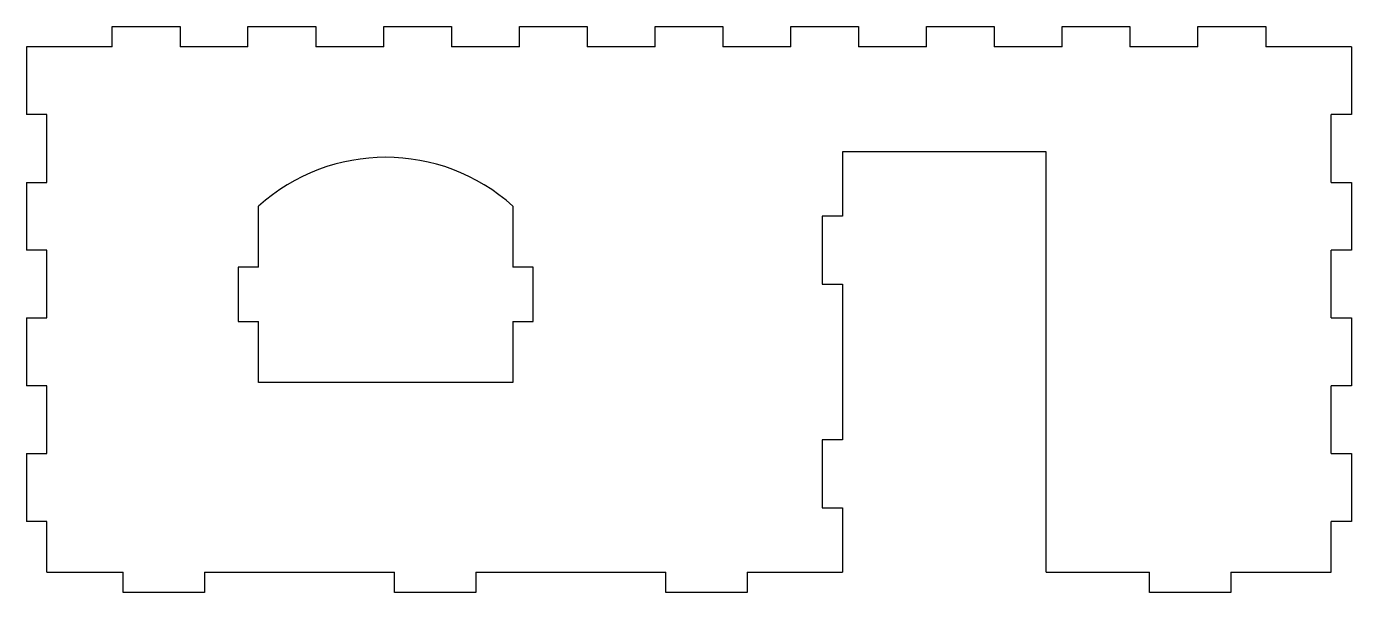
# Model space of a CAD drawing. Header units: millimetres. Extents: x 1656 to 1851, y 1956 to 2039.
import ezdxf

# ---------------------------------------------------------------- set-up
doc = ezdxf.new("R2010")
doc.units = ezdxf.units.MM

msp = doc.modelspace()

# ---------------------------------------------------------------- linework, layer by layer
at = {"color": 0}
for p, q in [((1668.15, 2039.4, -160.62), (1678.15, 2039.4, -160.62)), ((1668.15, 2036.4, -160.62), (1668.15, 2039.4, -160.62)), ((1678.15, 2039.4, -160.62), (1678.15, 2036.4, -160.62)), ((1688.15, 2039.4, -160.62), (1698.15, 2039.4, -160.62)), ((1688.15, 2036.4, -160.62), (1688.15, 2039.4, -160.62)), ((1698.15, 2039.4, -160.62), (1698.15, 2036.4, -160.62)), ((1708.15, 2039.4, -160.62), (1718.15, 2039.4, -160.62)), ((1708.15, 2036.4, -160.62), (1708.15, 2039.4, -160.62)), ((1718.15, 2039.4, -160.62), (1718.15, 2036.4, -160.62)), ((1728.15, 2039.4, -160.62), (1738.15, 2039.4, -160.62)), ((1728.15, 2036.4, -160.62), (1728.15, 2039.4, -160.62)), ((1738.15, 2039.4, -160.62), (1738.15, 2036.4, -160.62)), ((1748.15, 2039.4, -160.62), (1758.15, 2039.4, -160.62)), ((1748.15, 2036.4, -160.62), (1748.15, 2039.4, -160.62)), ((1758.15, 2039.4, -160.62), (1758.15, 2036.4, -160.62)), ((1768.15, 2039.4, -160.62), (1778.15, 2039.4, -160.62)), ((1768.15, 2036.4, -160.62), (1768.15, 2039.4, -160.62)), ((1778.15, 2039.4, -160.62), (1778.15, 2036.4, -160.62)), ((1788.15, 2039.4, -160.62), (1798.15, 2039.4, -160.62)), ((1788.15, 2036.4, -160.62), (1788.15, 2039.4, -160.62)), ((1798.15, 2039.4, -160.62), (1798.15, 2036.4, -160.62)), ((1808.15, 2039.4, -160.62), (1818.15, 2039.4, -160.62)), ((1808.15, 2036.4, -160.62), (1808.15, 2039.4, -160.62)), ((1818.15, 2039.4, -160.62), (1818.15, 2036.4, -160.62)), ((1828.15, 2039.4, -160.62), (1838.15, 2039.4, -160.62)), ((1828.15, 2036.4, -160.62), (1828.15, 2039.4, -160.62)), ((1838.15, 2039.4, -160.62), (1838.15, 2036.4, -160.62)), ((1668.15, 2036.4, -160.62), (1655.5, 2036.4, -160.62)), ((1655.5, 2036.4, -160.62), (1655.5, 2026.4, -160.62)), ((1688.15, 2036.4, -160.62), (1678.15, 2036.4, -160.62)), ((1708.15, 2036.4, -160.62), (1698.15, 2036.4, -160.62)), ((1728.15, 2036.4, -160.62), (1718.15, 2036.4, -160.62)), ((1748.15, 2036.4, -160.62), (1738.15, 2036.4, -160.62)), ((1768.15, 2036.4, -160.62), (1758.15, 2036.4, -160.62)), ((1788.15, 2036.4, -160.62), (1778.15, 2036.4, -160.62)), ((1808.15, 2036.4, -160.62), (1798.15, 2036.4, -160.62)), ((1828.15, 2036.4, -160.62), (1818.15, 2036.4, -160.62)), ((1850.8, 2036.4, -160.62), (1838.15, 2036.4, -160.62)), ((1850.8, 2036.4, -160.62), (1850.8, 2026.4, -160.62)), ((1658.5, 2026.4, -160.62), (1655.5, 2026.4, -160.62)), ((1658.5, 2016.4, -160.62), (1658.5, 2026.4, -160.62)), ((1847.8, 2016.4, -160.62), (1847.8, 2026.4, -160.62)), ((1850.8, 2026.4, -160.62), (1847.8, 2026.4, -160.62)), ((1775.8, 2020.9, -160.62), (1775.8, 2011.4, -160.62)), ((1805.8, 2020.9, -160.62), (1775.8, 2020.9, -160.62)), ((1805.8, 1958.9, -160.62), (1805.8, 2020.9, -160.62)), ((1655.5, 2016.4, -160.62), (1658.5, 2016.4, -160.62)), ((1655.5, 2016.4, -160.62), (1655.5, 2006.4, -160.62)), ((1847.8, 2016.4, -160.62), (1850.8, 2016.4, -160.62)), ((1850.8, 2016.4, -160.62), (1850.8, 2006.4, -160.62)), ((1689.7, 2003.9, -160.62), (1689.7, 2012.9, -160.62)), ((1727.2, 2012.9, -160.62), (1727.2, 2003.9, -160.62)), ((1772.8, 2011.4, -160.62), (1772.8, 2001.4, -160.62)), ((1775.8, 2011.4, -160.62), (1772.8, 2011.4, -160.62)), ((1658.5, 2006.4, -160.62), (1655.5, 2006.4, -160.62)), ((1658.5, 1996.4, -160.62), (1658.5, 2006.4, -160.62)), ((1847.8, 1996.4, -160.62), (1847.8, 2006.4, -160.62)), ((1850.8, 2006.4, -160.62), (1847.8, 2006.4, -160.62)), ((1686.7, 2003.9, -160.62), (1686.7, 1995.9, -160.62)), ((1689.7, 2003.9, -160.62), (1686.7, 2003.9, -160.62)), ((1730.2, 2003.9, -160.62), (1727.2, 2003.9, -160.62)), ((1730.2, 1995.9, -160.62), (1730.2, 2003.9, -160.62)), ((1772.8, 2001.4, -160.62), (1775.8, 2001.4, -160.62)), ((1775.8, 2001.4, -160.62), (1775.8, 1978.4, -160.62)), ((1655.5, 1996.4, -160.62), (1658.5, 1996.4, -160.62)), ((1655.5, 1996.4, -160.62), (1655.5, 1986.4, -160.62)), ((1847.8, 1996.4, -160.62), (1850.8, 1996.4, -160.62)), ((1850.8, 1996.4, -160.62), (1850.8, 1986.4, -160.62)), ((1686.7, 1995.9, -160.62), (1689.7, 1995.9, -160.62)), ((1689.7, 1986.9, -160.62), (1689.7, 1995.9, -160.62)), ((1727.2, 1995.9, -160.62), (1730.2, 1995.9, -160.62)), ((1727.2, 1995.9, -160.62), (1727.2, 1986.9, -160.62)), ((1658.5, 1986.4, -160.62), (1655.5, 1986.4, -160.62)), ((1658.5, 1976.4, -160.62), (1658.5, 1986.4, -160.62)), ((1727.2, 1986.9, -160.62), (1689.7, 1986.9, -160.62)), ((1847.8, 1976.4, -160.62), (1847.8, 1986.4, -160.62)), ((1850.8, 1986.4, -160.62), (1847.8, 1986.4, -160.62)), ((1775.8, 1978.4, -160.62), (1772.8, 1978.4, -160.62)), ((1772.8, 1978.4, -160.62), (1772.8, 1968.4, -160.62)), ((1655.5, 1976.4, -160.62), (1658.5, 1976.4, -160.62)), ((1655.5, 1976.4, -160.62), (1655.5, 1966.4, -160.62)), ((1847.8, 1976.4, -160.62), (1850.8, 1976.4, -160.62)), ((1850.8, 1976.4, -160.62), (1850.8, 1966.4, -160.62)), ((1772.8, 1968.4, -160.62), (1775.8, 1968.4, -160.62)), ((1775.8, 1968.4, -160.62), (1775.8, 1958.9, -160.62)), ((1658.5, 1966.4, -160.62), (1655.5, 1966.4, -160.62)), ((1658.5, 1958.9, -160.62), (1658.5, 1966.4, -160.62)), ((1847.8, 1958.9, -160.62), (1847.8, 1966.4, -160.62)), ((1850.8, 1966.4, -160.62), (1847.8, 1966.4, -160.62)), ((1658.5, 1958.9, -160.62), (1669.73, 1958.9, -160.62)), ((1669.73, 1955.9, -160.62), (1669.73, 1958.9, -160.62)), ((1681.73, 1958.9, -160.62), (1681.73, 1955.9, -160.62)), ((1681.73, 1958.9, -160.62), (1709.73, 1958.9, -160.62)), ((1709.73, 1955.9, -160.62), (1709.73, 1958.9, -160.62)), ((1721.73, 1958.9, -160.62), (1721.73, 1955.9, -160.62)), ((1721.73, 1958.9, -160.62), (1749.73, 1958.9, -160.62)), ((1749.73, 1955.9, -160.62), (1749.73, 1958.9, -160.62)), ((1761.73, 1958.9, -160.62), (1761.73, 1955.9, -160.62)), ((1761.73, 1958.9, -160.62), (1775.8, 1958.9, -160.62)), ((1805.8, 1958.9, -160.62), (1821.03, 1958.9, -160.62)), ((1821.03, 1955.9, -160.62), (1821.03, 1958.9, -160.62)), ((1833.03, 1958.9, -160.62), (1833.03, 1955.9, -160.62)), ((1833.03, 1958.9, -160.62), (1847.8, 1958.9, -160.62)), ((1681.73, 1955.9, -160.62), (1669.73, 1955.9, -160.62)), ((1721.73, 1955.9, -160.62), (1709.73, 1955.9, -160.62)), ((1761.73, 1955.9, -160.62), (1749.73, 1955.9, -160.62)), ((1833.03, 1955.9, -160.62), (1821.03, 1955.9, -160.62))]:
    msp.add_line(p, q, dxfattribs=at)
msp.add_arc((1708.45, 1992.1, -160.62), 28, 47.9605, 132.0395, dxfattribs=at)

doc.saveas('drawing.dxf')
